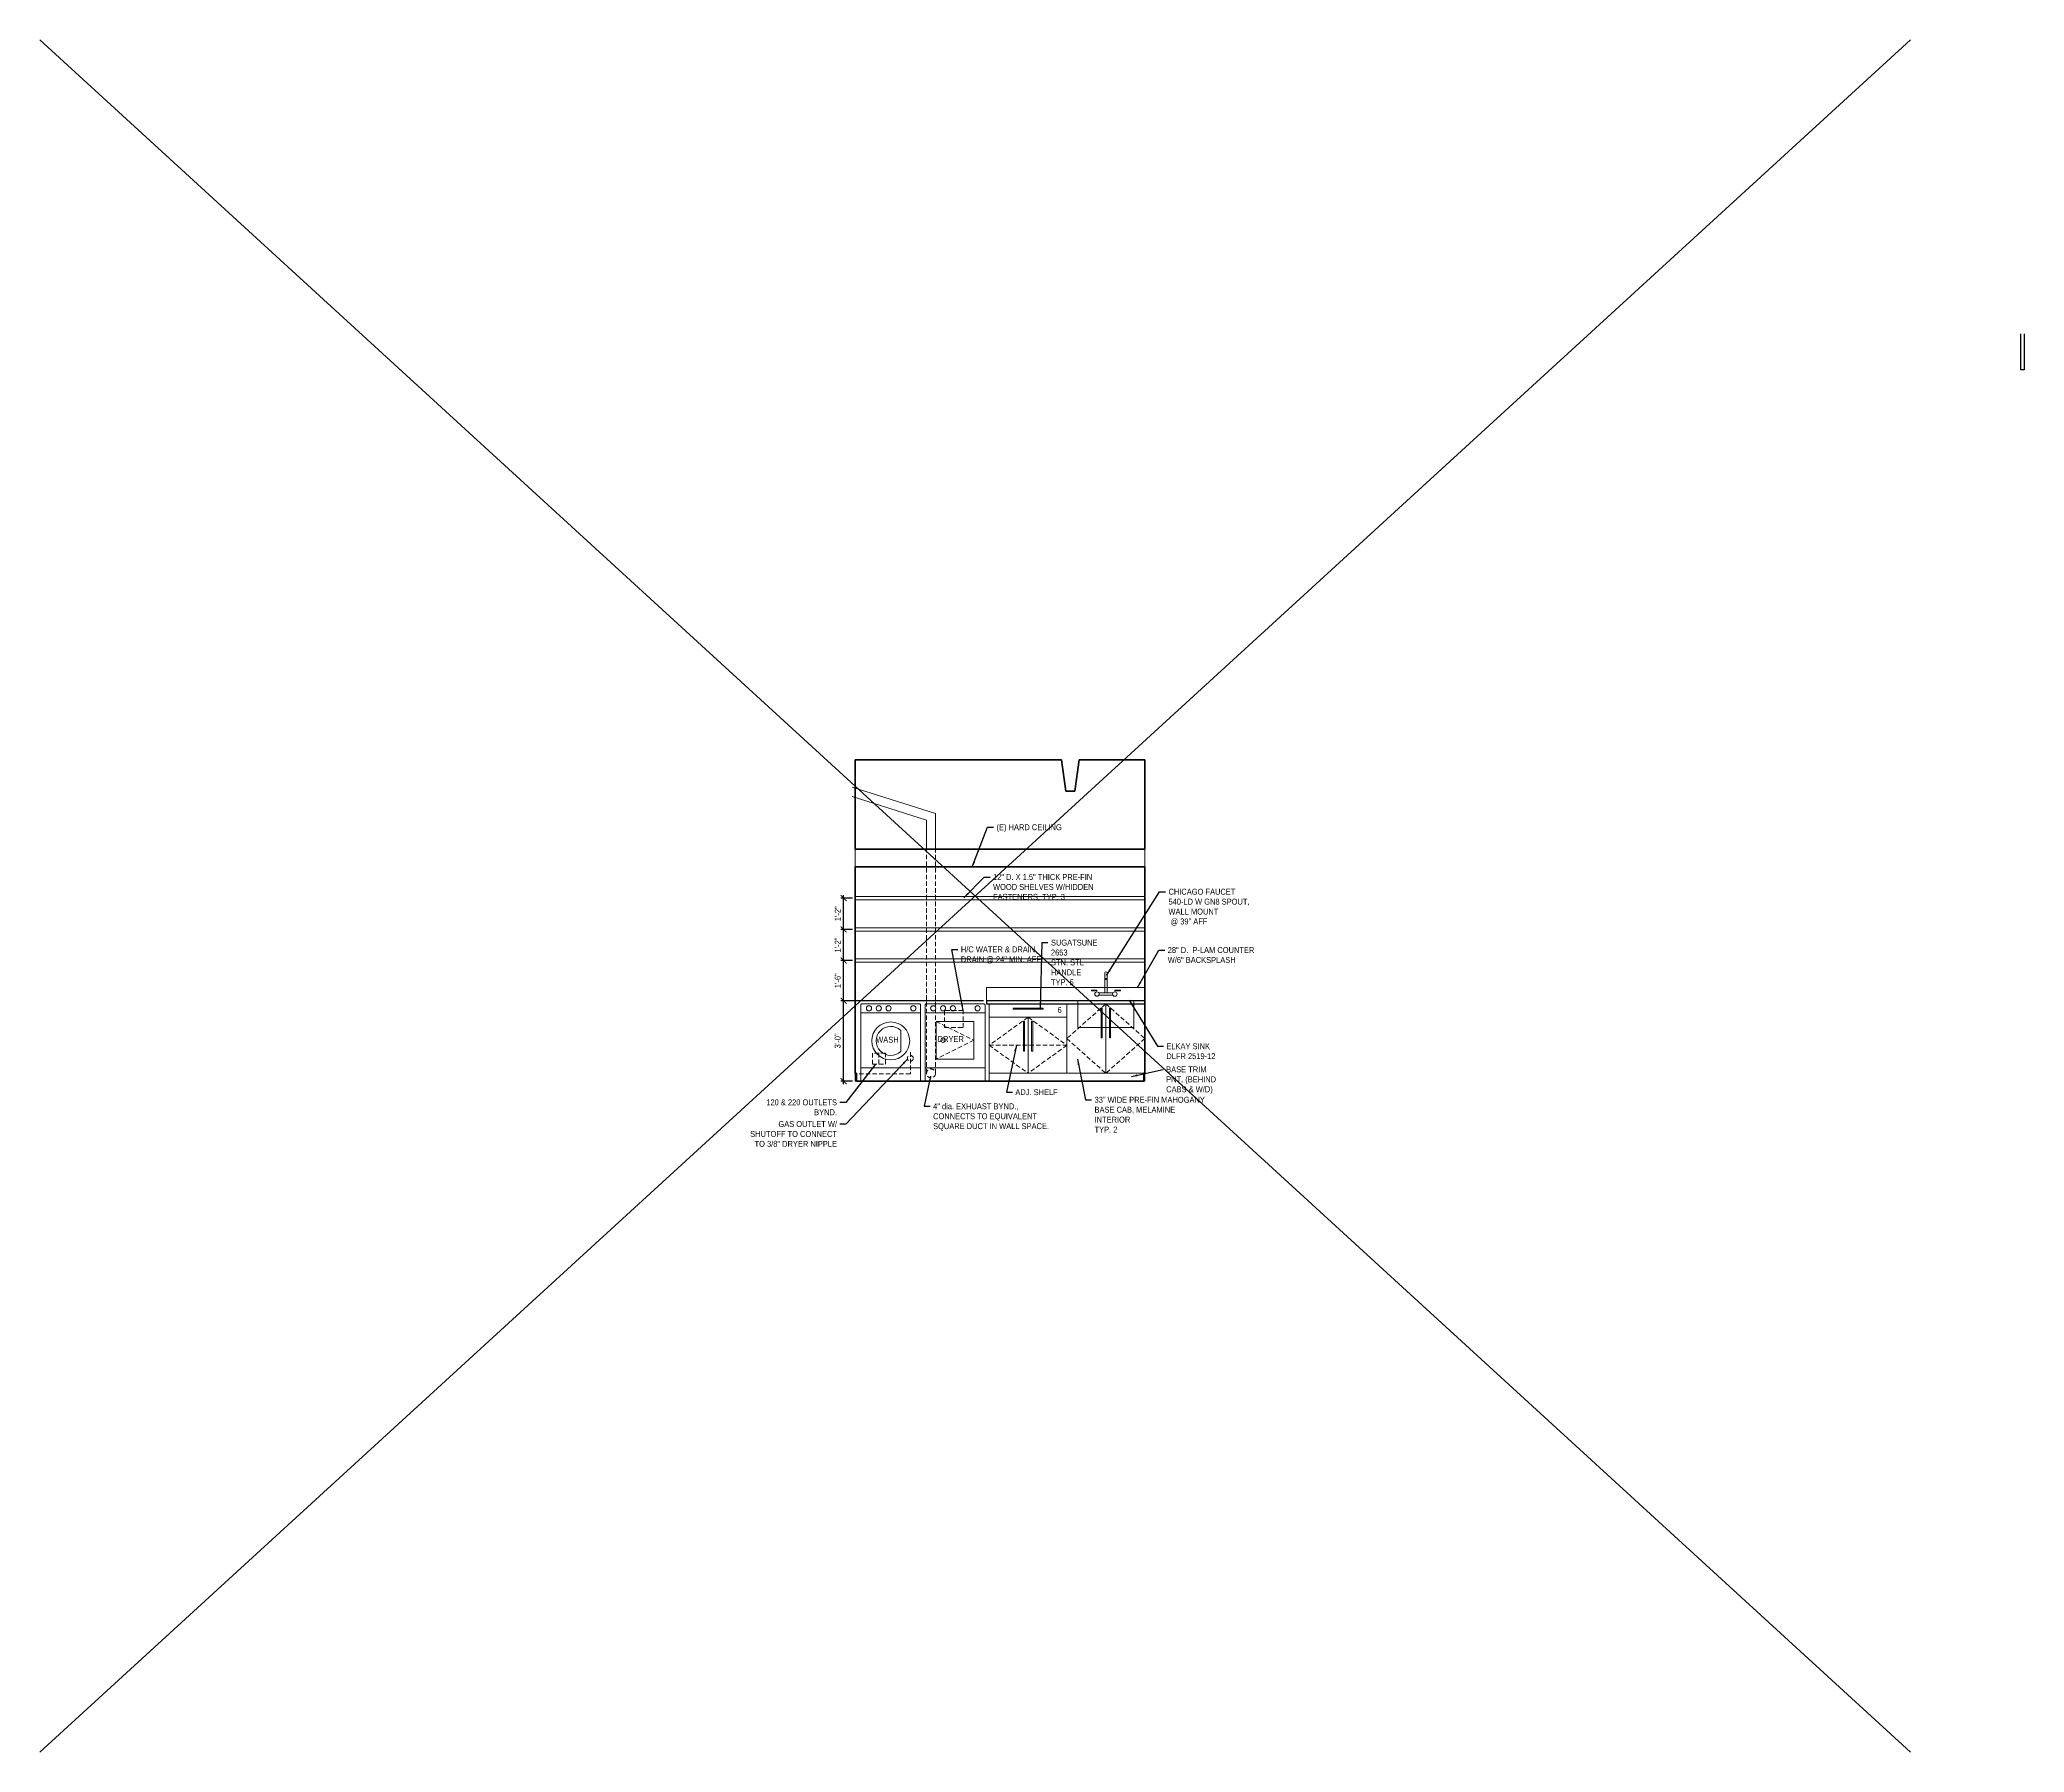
# Model space of a CAD drawing. Header units: inches. Extents: x -3027 to 6920, y -6604 to 320.
# Drawn here: x 6030 to 6920, y -6604 to -5836 of the extents above; entities that cross this region are included whole.
import ezdxf

# ---------------------------------------------------------------- set-up
doc = ezdxf.new("R2010")
doc.units = ezdxf.units.IN
doc.header["$LTSCALE"] = 4
doc.header["$MEASUREMENT"] = 0
doc.header["$PDMODE"] = 35
doc.header["$PDSIZE"] = -5
doc.linetypes.add('DASHED', pattern=[0.75, 0.5, -0.25])
doc.layers.get('0').update_dxf_attribs({"linetype": 'CONTINUOUS'})
doc.layers.get('Defpoints').update_dxf_attribs({"linetype": 'CONTINUOUS'})
for name, color, linetype, lineweight in [('A-ELEV-2', 5, 'CONTINUOUS', 25), ('A-ELEV-3', 8, 'CONTINUOUS', 15), ('A-ELEV-BYND', 9, 'DASHED', 9), ('A-ELEV-CUT', 3, 'CONTINUOUS', 50), ('A-NOTE-DIM', 8, 'CONTINUOUS', 15)]:
    doc.layers.add(name, color=color, linetype=linetype, lineweight=lineweight)
doc.layers.add('A-NOTE-DIM-3_8', color=8, linetype='CONTINUOUS')
doc.styles.add('3_8SM', font='swisse.ttf', dxfattribs={"width": 0.9, "height": 2.666667})
doc.dimstyles.new('DIM3_8', dxfattribs={"dimtxt": 2.666667, "dimasz": 2.666667, "dimexe": 1.333333, "dimexo": 1.333333, "dimgap": 1.333333, "dimtad": 1, "dimdec": 4, "dimzin": 11, "dimdsep": 46, "dimlunit": 4, "dimtxsty": '3_8SM', "dimblk": 'ARCHTICK', "dimblk1": 'ARCHTICK', "dimblk2": 'ARCHTICK', "dimsah": 1, "dimcen": 2.666667, "dimdle": 1.333333, "dimclrd": 8, "dimclre": 8, "dimclrt": 8, "dimadec": 0, "dimazin": 0, "dimtfac": 4, "dimtdec": 4, "dimtofl": 0, "dimtmove": 2, "dimatfit": 3, "dimfxl": 1, "dimfrac": 2, "dimtzin": 0, "dimarcsym": 0})
doc.dimstyles.new('DIM3_8$7', dxfattribs={"dimtxt": 2.666667, "dimasz": 2.666667, "dimexe": 1.333333, "dimexo": 1.333333, "dimgap": 1.333333, "dimtad": 0, "dimdec": 4, "dimzin": 11, "dimdsep": 46, "dimlunit": 4, "dimtxsty": '3_8SM', "dimblk": 'ARCHTICK', "dimcen": 2.666667, "dimdle": 1.333333, "dimclrd": 8, "dimclre": 8, "dimclrt": 8, "dimadec": 0, "dimazin": 0, "dimtfac": 4, "dimtdec": 4, "dimtofl": 0, "dimtmove": 1, "dimatfit": 3, "dimfxl": 1, "dimfrac": 2, "dimtzin": 0, "dimarcsym": 0})

# ---------------------------------------------------------------- blocks, each defined once
blk = doc.blocks.new('A$C6AF20732')
at = {"layer": 'A-ELEV-CUT'}
for p, q in [((-2, -14), (-4, 0)), ((2, -14), (4, 0)), ((-2, -14), (2, -14))]:
    blk.add_line(p, q, dxfattribs=at)
blk = doc.blocks.new('washer')
at = {"layer": 'A-ELEV-3'}
for p, q in [((-13.38, 30.62), (13.38, 30.62)), ((4.5, 22.69), (4.5, 13.31)), ((-13.38, 6), (13.38, 6))]:
    blk.add_line(p, q, dxfattribs=at)
blk.add_lwpolyline([(-13.38, 0), (13.38, 0), (13.38, 34.12, 0.414214), (12.88, 34.62), (-12.87, 34.62, 0.414214), (-13.38, 34.12)], format="xyb", close=True, dxfattribs=at)
for centre, radius in [((-9.76, 32.62), 1.16), ((-5.36, 32.62), 1.16), ((-0.96, 32.62), 1.16), ((10.12, 32.62), 1.16), ((0, 18), 8.5)]:
    blk.add_circle(centre, radius, dxfattribs=at)
blk.add_arc((0, 18), 6.5, 46.18694, 313.81306, dxfattribs=at)
blk = doc.blocks.new('dryer')
at = {"layer": 'A-ELEV-3'}
for p, q in [((-13.44, 30.62), (13.44, 30.62)), ((-13.44, 6), (13.44, 6))]:
    blk.add_line(p, q, dxfattribs=at)
blk.add_lwpolyline([(-13.44, 0), (13.44, 0), (13.44, 34.12, 0.414214), (12.94, 34.62), (-12.94, 34.62, 0.414214), (-13.44, 34.12)], format="xyb", close=True, dxfattribs=at)
blk.add_lwpolyline([(-8.44, 9.88), (8.44, 9.88), (8.44, 26.75), (-8.44, 26.75)], close=True, dxfattribs=at)
for centre, radius in [((-9.76, 32.62), 1.16), ((-5.36, 32.62), 1.16), ((-0.96, 32.62), 1.16), ((10.12, 32.62), 1.16), ((-5.36, 18.31), 1)]:
    blk.add_circle(centre, radius, dxfattribs=at)
blk = doc.blocks.new('_ARCHTICK')
at = {"color": 0, "linetype": 'ByBlock', "const_width": 0.15}
blk.add_lwpolyline([(-0.5, -0.5), (0.5, 0.5)], dxfattribs=at)
blk = doc.blocks.new('*D19')
at = {"layer": 'A-NOTE-DIM', "color": 8, "lineweight": -2, "transparency": 16777216}
for p, q in [((6453.43, -6266.9), (6389.44, -6266.9)), ((6390.77, -6304.23), (6390.77, -6265.57)), ((6394.67, -6302.9), (6389.44, -6302.9))]:
    blk.add_line(p, q, dxfattribs=at)
at = {"layer": 'Defpoints', "color": 0, "transparency": 16777216}
for p in [(6390.77, -6266.9), (6454.76, -6266.9), (6396, -6302.9)]:
    blk.add_point(p, dxfattribs=at)
at = {"layer": 'A-NOTE-DIM', "color": 8, "lineweight": -2, "transparency": 16777216, "xscale": 2.666666666666667, "yscale": 2.666666666666667, "zscale": 2.666666666666667}
for p, rotation in [((6390.77, -6266.9), 90), ((6390.77, -6302.9), 270)]:
    blk.add_blockref('_ARCHTICK', p, dxfattribs=dict(at, rotation=rotation))
at = {"layer": 'A-NOTE-DIM', "color": 8, "transparency": 16777216, "insert": (6388.07, -6284.9), "char_height": 2.667, "attachment_point": 5, "rotation": 90, "style": '3_8SM'}
blk.add_mtext('3\'-0" ', dxfattribs=at)
blk = doc.blocks.new('*D20')
at = {"layer": 'A-NOTE-DIM', "color": 8, "lineweight": -2, "transparency": 16777216}
for p, q in [((6394.67, -6248.9), (6389.44, -6248.9)), ((6390.77, -6268.23), (6390.77, -6247.57)), ((6453.43, -6266.9), (6389.44, -6266.9))]:
    blk.add_line(p, q, dxfattribs=at)
at = {"layer": 'Defpoints', "color": 0, "transparency": 16777216}
for p in [(6390.77, -6248.9), (6396, -6248.9), (6454.76, -6266.9)]:
    blk.add_point(p, dxfattribs=at)
at = {"layer": 'A-NOTE-DIM', "color": 8, "lineweight": -2, "transparency": 16777216, "xscale": 2.666666666666667, "yscale": 2.666666666666667, "zscale": 2.666666666666667}
for p, rotation in [((6390.77, -6248.9), 90), ((6390.77, -6266.9), 270)]:
    blk.add_blockref('_ARCHTICK', p, dxfattribs=dict(at, rotation=rotation))
at = {"layer": 'A-NOTE-DIM', "color": 8, "transparency": 16777216, "insert": (6388.07, -6257.9), "char_height": 2.667, "attachment_point": 5, "rotation": 90, "style": '3_8SM'}
blk.add_mtext('1\'-6" ', dxfattribs=at)
blk = doc.blocks.new('*D21')
at = {"layer": 'A-NOTE-DIM', "color": 8, "lineweight": -2, "transparency": 16777216}
for p, q in [((6394.67, -6234.9), (6389.44, -6234.9)), ((6390.77, -6250.23), (6390.77, -6233.57)), ((6394.67, -6248.9), (6389.44, -6248.9))]:
    blk.add_line(p, q, dxfattribs=at)
at = {"layer": 'Defpoints', "color": 0, "transparency": 16777216}
for p in [(6390.77, -6234.9), (6396, -6234.9), (6396, -6248.9)]:
    blk.add_point(p, dxfattribs=at)
at = {"layer": 'A-NOTE-DIM', "color": 8, "lineweight": -2, "transparency": 16777216, "xscale": 2.666666666666667, "yscale": 2.666666666666667, "zscale": 2.666666666666667}
for p, rotation in [((6390.77, -6234.9), 90), ((6390.77, -6248.9), 270)]:
    blk.add_blockref('_ARCHTICK', p, dxfattribs=dict(at, rotation=rotation))
at = {"layer": 'A-NOTE-DIM', "color": 8, "transparency": 16777216, "insert": (6388.11, -6241.9), "char_height": 2.667, "attachment_point": 5, "rotation": 90, "style": '3_8SM'}
blk.add_mtext('1\'-2" ', dxfattribs=at)
blk = doc.blocks.new('*D22')
at = {"layer": 'A-NOTE-DIM', "color": 8, "lineweight": -2, "transparency": 16777216}
for p, q in [((6394.67, -6220.9), (6389.44, -6220.9)), ((6390.77, -6236.23), (6390.77, -6219.57)), ((6394.67, -6234.9), (6389.44, -6234.9))]:
    blk.add_line(p, q, dxfattribs=at)
at = {"layer": 'Defpoints', "color": 0, "transparency": 16777216}
for p in [(6390.77, -6220.9), (6396, -6220.9), (6396, -6234.9)]:
    blk.add_point(p, dxfattribs=at)
at = {"layer": 'A-NOTE-DIM', "color": 8, "lineweight": -2, "transparency": 16777216, "xscale": 2.666666666666667, "yscale": 2.666666666666667, "zscale": 2.666666666666667}
for p, rotation in [((6390.77, -6220.9), 90), ((6390.77, -6234.9), 270)]:
    blk.add_blockref('_ARCHTICK', p, dxfattribs=dict(at, rotation=rotation))
at = {"layer": 'A-NOTE-DIM', "color": 8, "transparency": 16777216, "insert": (6388.11, -6227.9), "char_height": 2.667, "attachment_point": 5, "rotation": 90, "style": '3_8SM'}
blk.add_mtext('1\'-2" ', dxfattribs=at)

msp = doc.modelspace()

# ---------------------------------------------------------------- linework, layer by layer
for p, q in [((6030.4, -5836.075), (6869, -6603.8)), ((6869, -5836.075), (6030.4, -6603.8))]:
    msp.add_line(p, q)
at = {"layer": 'A-ELEV-2'}
msp.add_lwpolyline([(6919.98859, -5968), (6919.98859, -5984), (6918.48859, -5984), (6918.48859, -5968)], dxfattribs=at)
msp.add_lwpolyline([(6454.76268, -6268.275), (6525.75, -6268.275), (6525.75, -6266.9), (6454.76268, -6266.9)], close=True, dxfattribs=at)
at = {"layer": 'A-ELEV-3'}
for p, q in [((6431.92542, -6182.99326), (6394.53451, -6171.16533)), ((6427.92542, -6185.9233), (6394.53451, -6175.36069)), ((6427.92542, -6198.9), (6427.92542, -6185.9233)), ((6431.92542, -6198.9), (6431.92542, -6182.99326)), ((6396, -6198.9), (6396, -6206.9)), ((6525.75, -6198.9), (6525.75, -6206.9)), ((6456, -6268.275), (6456, -6302.9)), ((6525.75, -6268.275), (6525.75, -6302.9)), ((6456, -6274.275), (6490.875, -6274.275)), ((6396, -6299.4), (6396, -6302.9)), ((6396.5, -6302.9), (6396, -6302.9)), ((6525.25, -6302.9), (6525.75, -6302.9)), ((6525.75, -6299.4), (6525.75, -6302.9))]:
    msp.add_line(p, q, dxfattribs=at)
for points in [[(6396, -6221.65), (6525.75, -6221.65), (6525.75, -6220.15), (6396, -6220.15)], [(6396, -6235.65), (6525.75, -6235.65), (6525.75, -6234.15), (6396, -6234.15)], [(6396, -6249.65), (6525.75, -6249.65), (6525.75, -6248.15), (6396, -6248.15)], [(6501.8125, -6262.14808), (6504.3125, -6262.14808), (6504.3125, -6262.52308), (6501.8125, -6262.52308)], [(6514.8125, -6262.14808), (6512.3125, -6262.14808), (6512.3125, -6262.52308), (6514.8125, -6262.52308)], [(6456, -6268.275), (6490.875, -6268.275), (6490.875, -6299.4), (6456, -6299.4)], [(6456, -6268.275), (6473.4375, -6268.275), (6473.4375, -6268.275), (6456, -6268.275)], [(6480.1875, -6270.15), (6480.1875, -6270.65), (6466.6875, -6270.65), (6466.6875, -6270.15)], [(6490.875, -6268.275), (6525.75, -6268.275), (6525.75, -6299.4), (6490.875, -6299.4)], [(6490.875, -6268.275), (6508.3125, -6268.275), (6508.3125, -6299.4), (6490.875, -6299.4)], [(6490.875, -6268.275), (6525.75, -6268.275), (6525.75, -6299.4), (6490.875, -6299.4)], [(6495.8125, -6266.9), (6520.8125, -6266.9), (6520.8125, -6278.9), (6495.8125, -6278.9)], [(6506.2116, -6283.51785), (6506.7116, -6283.51785), (6506.7116, -6270.01785), (6506.2116, -6270.01785)], [(6508.3125, -6268.275), (6525.75, -6268.275), (6525.75, -6299.4), (6508.3125, -6299.4)], [(6510.4134, -6283.51785), (6509.9134, -6283.51785), (6509.9134, -6270.01785), (6510.4134, -6270.01785)], [(6456, -6274.275), (6473.4375, -6274.275), (6473.4375, -6299.4), (6456, -6299.4)], [(6471.3366, -6289.51785), (6471.8366, -6289.51785), (6471.8366, -6276.01785), (6471.3366, -6276.01785)], [(6475.5384, -6289.51785), (6475.0384, -6289.51785), (6475.0384, -6276.01785), (6475.5384, -6276.01785)]]:
    msp.add_lwpolyline(points, close=True, dxfattribs=at)
for points in [[(6525.75, -6260.9), (6454.76268, -6260.9), (6454.76268, -6266.9)], [(6508.8125, -6256.9), (6507.8125, -6256.9)], [(6508.8125, -6257.4), (6507.8125, -6257.4)], [(6511.44647, -6263.4), (6505.17853, -6263.4)], [(6511.44647, -6264.4), (6505.17853, -6264.4)]]:
    msp.add_lwpolyline(points, dxfattribs=at)
msp.add_lwpolyline([(6508.8125, -6263.4), (6508.8125, -6254.4, 0.414213562), (6508.3125, -6253.9), (6508.3125, -6253.9, 0.414213562), (6507.8125, -6254.4), (6507.8125, -6263.4)], format="xyb", dxfattribs=at)
for centre in [(6504.3125, -6263.9), (6512.3125, -6263.9)]:
    msp.add_circle(centre, 1, dxfattribs=at)
at = {"layer": 'A-ELEV-BYND'}
for p, q in [((6427.92542, -6299.45408), (6427.92542, -6198.9)), ((6431.92542, -6299.45408), (6431.92542, -6198.9)), ((6508.3125, -6268.275), (6490.875, -6283.8375)), ((6508.3125, -6268.275), (6525.75, -6283.8375)), ((6473.4375, -6274.275), (6456, -6286.8375)), ((6473.4375, -6274.275), (6490.875, -6286.8375)), ((6456, -6286.8375), (6473.4375, -6299.4)), ((6456, -6286.8375), (6490.875, -6286.8375)), ((6490.875, -6286.8375), (6473.4375, -6299.4)), ((6490.875, -6283.8375), (6508.3125, -6299.4)), ((6525.75, -6283.8375), (6508.3125, -6299.4)), ((6420.66079, -6289.96702), (6420.66079, -6299.63545)), ((6420.66079, -6299.63545), (6396.5, -6299.63545))]:
    msp.add_line(p, q, dxfattribs=at)
for points in [[(6435.9856, -6278.9), (6444.29002, -6278.9), (6444.29002, -6271.33128), (6435.9856, -6271.33128)], [(6403.63322, -6295.24768), (6406.5642, -6295.24768), (6406.5642, -6290.36464), (6403.63322, -6290.36464)], [(6406.5642, -6295.24768), (6409.49518, -6295.24768), (6409.49518, -6290.36464), (6406.5642, -6290.36464)]]:
    msp.add_lwpolyline(points, close=True, dxfattribs=at)
msp.add_lwpolyline([(6432.25, -6276.15), (6449.125, -6284.5875), (6432.25, -6293.025)], dxfattribs=at)
for centre, radius in [((6420.66079, -6292.72942), 1.30247), ((6429.92542, -6299.45408), 2)]:
    msp.add_circle(centre, radius, dxfattribs=at)
at = {"layer": 'A-ELEV-CUT'}
for p, q in [((6396, -6158.9), (6488.37633, -6158.9)), ((6396, -6198.9), (6396, -6158.9)), ((6496.37633, -6158.9), (6525.75, -6158.9)), ((6525.75, -6198.9), (6525.75, -6158.9)), ((6396, -6198.9), (6525.75, -6198.9)), ((6396, -6206.9), (6525.75, -6206.9)), ((6396, -6299.4), (6396, -6206.9)), ((6525.75, -6299.4), (6525.75, -6206.9)), ((6396, -6299.4), (6396.5, -6299.4)), ((6396.5, -6302.9), (6396.5, -6299.4)), ((6396.5, -6302.9), (6525.25, -6302.9)), ((6525.75, -6299.4), (6525.25, -6299.4)), ((6525.25, -6302.9), (6525.25, -6299.4))]:
    msp.add_line(p, q, dxfattribs=at)

# ---------------------------------------------------------------- block references
at = {"layer": 'A-ELEV-3'}
for name, p in [('washer', (6411.875, -6302.9)), ('dryer', (6440.6875, -6302.9))]:
    msp.add_blockref(name, p, dxfattribs=at)
at = {"layer": 'A-ELEV-CUT'}
msp.add_blockref('A$C6AF20732', (6492.37633, -6158.9), dxfattribs=at)

# ---------------------------------------------------------------- texts
at = {"layer": 'A-NOTE-DIM-3_8', "style": '3_8SM'}
for s, insert, char_height, width, attachment_point in [('(E) HARD CEILING', (6459.30124, -6187.76394), 2.6666667, 53.1749853, 1), ('12" D. X 1.5" THICK PRE-FIN WOOD SHELVES W/HIDDEN FASTENERS, TYP. 3', (6457.72367, -6210.09436), 2.6666667, 53.1749853, 1), ('CHICAGO FAUCET\\P540-LD W GN8 SPOUT, WALL MOUNT\\P @ 39" AFF', (6536.37149, -6216.68647), 2.6666667, 39.5681597, 1), ('H/C WATER & DRAIN,\\PDRAIN @ 24" MIN. AFF', (6443.31303, -6242.54638), 2.6666667, 35.1717054, 1), ('SUGATSUNE\\P2653\\PSTN. STL\\PHANDLE\\PTYP. 5', (6483.68352, -6239.49074), 2.666667, 56.0461479, 1), ('28" D.  P-LAM COUNTER\\PW/6" BACKSPLASH', (6536.04219, -6242.82399), 2.6666667, 55.0575833, 1), ('6', (6486.62362, -6269.6799), 2.66667, 51.894779, 1), ('WASH', (6405.35969, -6283.03486), 2.666667, 51.894779, 1), ('DRYER', (6432.92153, -6282.70099), 2.666667, 51.894779, 1), ('ELKAY SINK\\PDLFR 2519-12', (6535.41697, -6285.94775), 2.6666667, 31.3322855, 1), ('BASE TRIM\\PPNT. (BEHIND\\PCABS & W/D)', (6535.34301, -6296.34587), 2.6666667, 53.9879285, 1), ('ADJ. SHELF', (6467.73783, -6306.53448), 2.666667, 62.6213649, 1), ('120 & 220 OUTLETS\\PBYND.', (6387.78479, -6311.10266), 2.6666667, 40.4603632, 3), ('4" dia. EXHUAST BYND.,\\PCONNECTS TO EQUIVALENT\\PSQUARE DUCT IN WALL SPACE.', (6430.8564, -6312.88244), 2.6666667, 63.9566084, 1), ('33" WIDE PRE-FIN MAHOGANY BASE CAB, MELAMINE INTERIOR\\PTYP. 2', (6503.23231, -6309.9642), 2.6666667, 51.894779, 1), ('GAS OUTLET W/ SHUTOFF TO CONNECT TO 3/8" DRYER NIPPLE', (6387.78479, -6320.81391), 2.6666667, 40.4603632, 3)]:
    msp.add_mtext(s, dxfattribs=dict(at, insert=insert, char_height=char_height, width=width, attachment_point=attachment_point))

# ---------------------------------------------------------------- dimensions: what is measured, and where the dimension line sits
at = {"layer": 'A-NOTE-DIM'}
for base, p1, p2, picture, middle in [((6390.77275, -6220.9), (6396, -6234.9), (6396, -6220.9), '*D22', (6388.10609, -6227.9)), ((6390.77275, -6234.9), (6396, -6248.9), (6396, -6234.9), '*D21', (6388.10609, -6241.9)), ((6390.77275, -6248.9), (6454.76268, -6266.9), (6396, -6248.9), '*D20', (6388.06913, -6257.9)), ((6390.77275, -6266.9), (6396, -6302.9), (6454.76268, -6266.9), '*D19', (6388.07093, -6284.9))]:
    dim = msp.add_linear_dim(base=base, p1=p1, p2=p2, angle=90, dimstyle='DIM3_8', override={"dimpost": ' '}, dxfattribs=at)
    dim.commit()
    dim.dimension.update_dxf_attribs({"geometry": picture, "text_midpoint": middle})

# ---------------------------------------------------------------- leaders
at = {"layer": 'A-NOTE-DIM-3_8', "annotation_type": 0, "has_hookline": 1}
for points, hookline_direction, text_width in [([(6448.44224, -6206.9), (6455.30124, -6189.09727), (6457.96791, -6189.09727)], 0, 31.83286), ([(6444.58654, -6220.74449), (6453.72367, -6211.42769), (6456.39033, -6211.42769)], 0, 50.54442), ([(6508.63197, -6255.51311), (6532.37149, -6218.0198), (6535.03816, -6218.0198)], 0, 33.16673), ([(6444.29002, -6271.33128), (6439.31303, -6243.87971), (6441.9797, -6243.87971)], 0, 31.59594), ([(6478.93972, -6270.41724), (6479.68352, -6240.82408), (6482.35018, -6240.82408)], 0, 22.70669), ([(6522.4956, -6260.9), (6532.04219, -6244.15732), (6534.70886, -6244.15732)], 0, 43.88154), ([(6518.82149, -6266.57769), (6531.41697, -6287.28108), (6534.08363, -6287.28108)], 0, 25.20406), ([(6468.21354, -6286.8375), (6463.73783, -6307.86782), (6466.4045, -6307.86782)], 0, 21.24949), ([(6405.09871, -6295.24768), (6391.78479, -6312.43599), (6389.11813, -6312.43599)], 1, 35.55051), ([(6419.39718, -6293.0452), (6391.78479, -6322.14724), (6389.11813, -6322.14724)], 1, 32.0211), ([(6495.61085, -6293.03087), (6499.23231, -6311.29753), (6501.89898, -6311.29753)], 0, 42.79757), ([(6519.76263, -6300.91898), (6534.00968, -6297.6792)], 0, 24.49655), ([(6429.76187, -6300.63092), (6426.8564, -6314.21577), (6429.52306, -6314.21577)], 0, 57.95213)]:
    msp.add_leader(points, dimstyle='DIM3_8$7', override={"dimgap": 1.333333, "dimtad": 0}, dxfattribs=dict(at, hookline_direction=hookline_direction, text_width=text_width))

doc.saveas('drawing.dxf')
